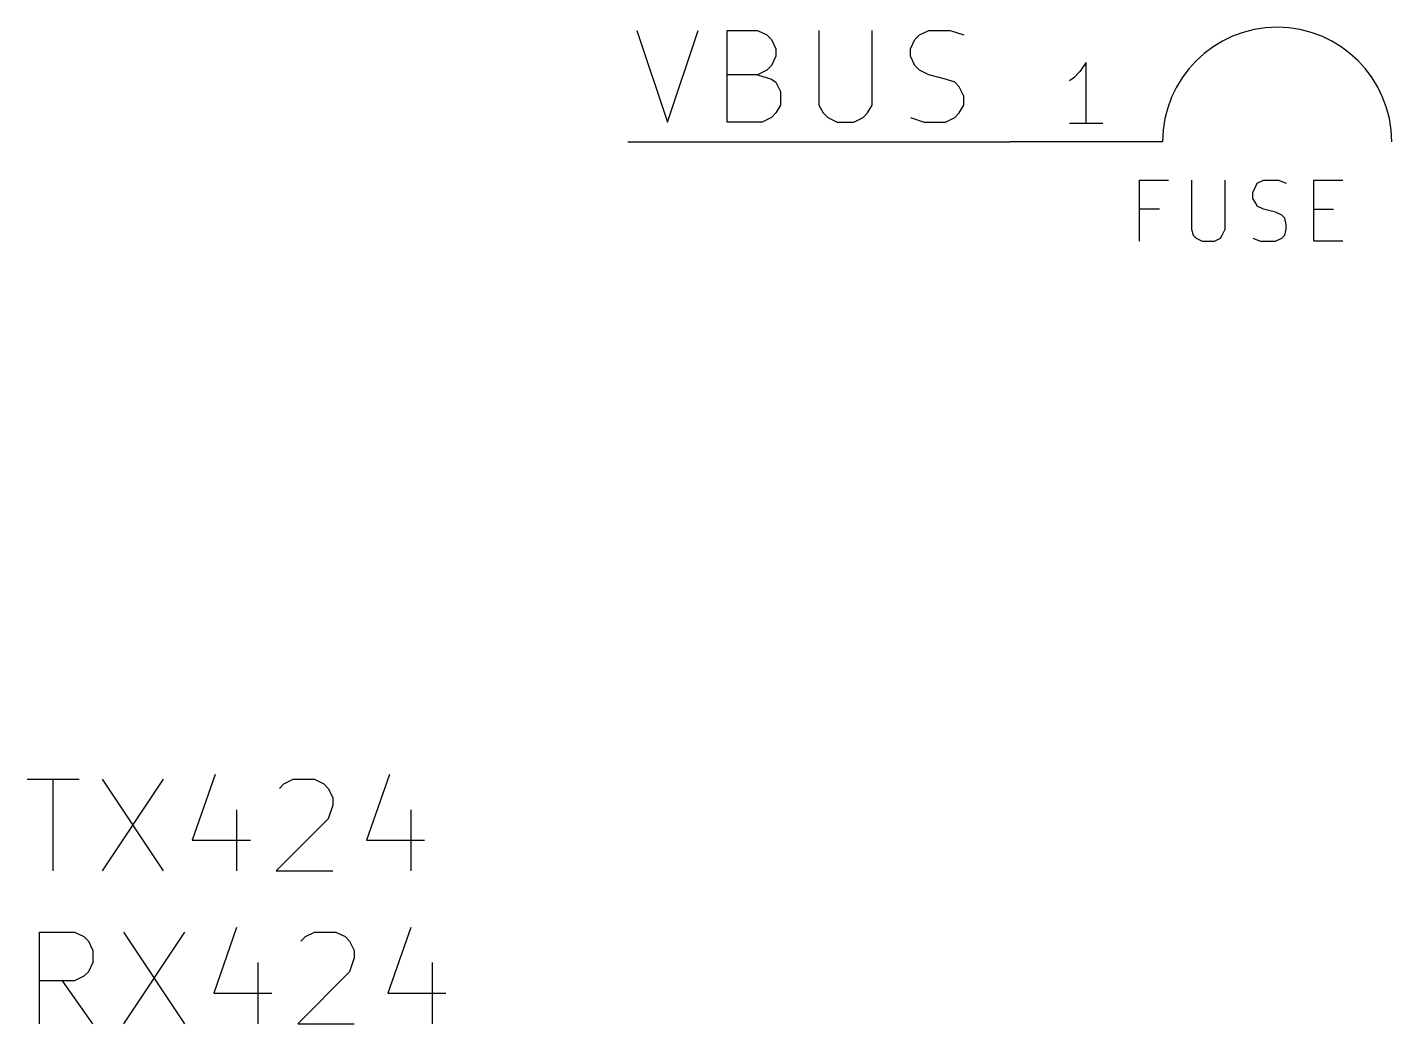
# Model space of a CAD drawing. Extents: x 10 to 287, y -200 to -10.
# Drawn here: x 194.49 to 217.17, y -59.11 to -42.55 of the extents above; entities that cross this region are included whole.
import ezdxf

# ---------------------------------------------------------------- set-up
doc = ezdxf.new("R2010")
doc.units = 0
doc.header["$MEASUREMENT"] = 0
doc.layers.add('BLACK', color=7, linetype='CONTINUOUS')

msp = doc.modelspace()

# ---------------------------------------------------------------- linework, layer by layer
at = {"layer": 'Black'}
for p, q in [((204.622, -42.5958), (205.13, -44.1198)), ((205.13, -44.1198), (205.638, -42.5958)), ((206.121, -44.1198), (206.121, -42.5958)), ((206.121, -42.5958), (206.629, -42.5958)), ((206.629, -42.5958), (206.781, -42.672)), ((207.645, -42.5958), (207.645, -43.8404)), ((208.534, -43.8404), (208.534, -42.5958)), ((209.321, -42.672), (209.474, -42.5958)), ((209.474, -42.5958), (209.829, -42.5958)), ((209.829, -42.5958), (210.058, -42.672)), ((206.781, -42.672), (206.858, -42.7482)), ((206.858, -42.7482), (206.934, -42.9006)), ((209.169, -42.9006), (209.245, -42.7482)), ((209.245, -42.7482), (209.321, -42.672)), ((206.934, -43.0276), (206.858, -43.18)), ((206.934, -42.9006), (206.934, -43.0276)), ((209.169, -43.0276), (209.169, -42.9006)), ((209.245, -43.18), (209.169, -43.0276)), ((206.781, -43.2562), (206.629, -43.3324)), ((206.858, -43.18), (206.781, -43.2562)), ((209.321, -43.2562), (209.245, -43.18)), ((209.474, -43.3324), (209.321, -43.2562)), ((206.629, -43.3324), (206.121, -43.3324)), ((206.629, -43.3324), (206.858, -43.4086)), ((206.858, -43.4086), (206.934, -43.4594)), ((206.934, -43.4594), (207.01, -43.6118)), ((209.753, -43.4086), (209.474, -43.3324)), ((209.906, -43.4594), (209.753, -43.4086)), ((209.982, -43.5356), (209.906, -43.4594)), ((210.058, -43.688), (209.982, -43.5356)), ((207.01, -43.6118), (207.01, -43.8404)), ((210.058, -43.8404), (210.058, -43.688)), ((206.934, -43.9674), (206.858, -44.0436)), ((207.01, -43.8404), (206.934, -43.9674)), ((207.645, -43.8404), (207.721, -43.9674)), ((207.721, -43.9674), (207.797, -44.0436)), ((208.382, -44.0436), (208.458, -43.9674)), ((208.458, -43.9674), (208.534, -43.8404)), ((209.906, -44.0436), (209.982, -43.9674)), ((209.982, -43.9674), (210.058, -43.8404)), ((206.705, -44.1198), (206.121, -44.1198)), ((206.858, -44.0436), (206.705, -44.1198)), ((207.797, -44.0436), (207.95, -44.1198)), ((207.95, -44.1198), (208.229, -44.1198)), ((208.229, -44.1198), (208.382, -44.0436)), ((209.169, -44.0436), (209.398, -44.1198)), ((209.398, -44.1198), (209.753, -44.1198)), ((209.753, -44.1198), (209.906, -44.0436))]:
    msp.add_line(p, q, dxfattribs=at)
at = {"layer": 'Brown 2'}
for p, q in [((194.488, -55.0418), (195.351, -55.0418)), ((194.92, -56.5658), (194.92, -55.0418)), ((195.732, -55.0418), (196.748, -56.5658)), ((196.748, -55.0418), (195.732, -56.5658)), ((197.612, -54.9656), (197.231, -56.0578)), ((198.755, -55.118), (198.907, -55.0418)), ((198.907, -55.0418), (199.263, -55.0418)), ((199.263, -55.0418), (199.415, -55.118)), ((200.508, -54.9656), (200.127, -56.0578)), ((198.679, -55.1942), (198.755, -55.118)), ((199.415, -55.118), (199.492, -55.1942)), ((199.492, -55.1942), (199.568, -55.3466)), ((197.968, -55.5498), (197.968, -56.5658)), ((199.568, -55.4736), (199.492, -55.7022)), ((199.568, -55.3466), (199.568, -55.4736)), ((200.863, -55.5498), (200.863, -56.5658)), ((199.492, -55.7022), (198.628, -56.5658)), ((197.231, -56.0578), (198.196, -56.0578)), ((200.127, -56.0578), (201.092, -56.0578)), ((198.628, -56.5658), (199.568, -56.5658)), ((194.691, -59.1058), (194.691, -57.5818)), ((194.691, -57.5818), (195.275, -57.5818)), ((195.275, -57.5818), (195.428, -57.658)), ((196.088, -57.5818), (197.104, -59.1058)), ((197.104, -57.5818), (196.088, -59.1058)), ((197.968, -57.5056), (197.587, -58.5978)), ((199.111, -57.658), (199.263, -57.5818)), ((199.263, -57.5818), (199.619, -57.5818)), ((199.619, -57.5818), (199.771, -57.658)), ((200.863, -57.5056), (200.482, -58.5978)), ((195.428, -57.658), (195.504, -57.7342)), ((195.504, -57.7342), (195.58, -57.8866)), ((199.034, -57.7342), (199.111, -57.658)), ((199.771, -57.658), (199.847, -57.7342)), ((199.847, -57.7342), (199.923, -57.8866)), ((195.58, -57.8866), (195.58, -58.0898)), ((199.923, -58.0136), (199.847, -58.2422)), ((199.923, -57.8866), (199.923, -58.0136)), ((195.504, -58.2422), (195.428, -58.3184)), ((195.58, -58.0898), (195.504, -58.2422)), ((198.323, -58.0898), (198.323, -59.1058)), ((199.847, -58.2422), (198.984, -59.1058)), ((201.219, -58.0898), (201.219, -59.1058)), ((195.275, -58.3946), (194.691, -58.3946)), ((195.58, -59.1058), (195.072, -58.3946)), ((195.428, -58.3184), (195.275, -58.3946)), ((197.587, -58.5978), (198.552, -58.5978)), ((200.482, -58.5978), (201.447, -58.5978)), ((198.984, -59.1058), (199.923, -59.1058))]:
    msp.add_line(p, q, dxfattribs=at)
at = {"layer": 'Cyan 2'}
for p, q in [((212.979, -46.101), (212.979, -45.085)), ((212.979, -45.085), (213.462, -45.085)), ((213.843, -45.085), (213.843, -45.8978)), ((214.401, -45.8978), (214.401, -45.085)), ((214.909, -45.1866), (214.935, -45.1358)), ((214.935, -45.1358), (215.036, -45.085)), ((215.036, -45.085), (215.29, -45.085)), ((215.29, -45.085), (215.417, -45.1358)), ((215.875, -46.101), (215.875, -45.085)), ((215.875, -45.085), (216.357, -45.085)), ((214.859, -45.2882), (214.909, -45.1866)), ((214.859, -45.3898), (214.859, -45.2882)), ((213.309, -45.5676), (212.979, -45.5676)), ((214.909, -45.466), (214.859, -45.3898)), ((214.935, -45.5168), (214.909, -45.466)), ((215.036, -45.5676), (214.935, -45.5168)), ((215.24, -45.6184), (215.036, -45.5676)), ((215.875, -45.5676), (216.205, -45.5676)), ((215.341, -45.6692), (215.24, -45.6184)), ((215.392, -45.72), (215.341, -45.6692)), ((215.417, -45.8216), (215.392, -45.72)), ((213.843, -45.8978), (213.868, -45.9994)), ((213.868, -45.9994), (213.919, -46.0502)), ((214.325, -46.0502), (214.351, -45.9994)), ((214.351, -45.9994), (214.401, -45.8978)), ((215.341, -46.0502), (215.392, -45.9994)), ((215.392, -45.9994), (215.417, -45.8978)), ((215.417, -45.8978), (215.417, -45.8216)), ((213.919, -46.0502), (214.02, -46.101)), ((214.02, -46.101), (214.224, -46.101)), ((214.224, -46.101), (214.325, -46.0502)), ((214.859, -46.0502), (214.986, -46.101)), ((214.986, -46.101), (215.24, -46.101)), ((215.24, -46.101), (215.341, -46.0502)), ((216.357, -46.101), (215.875, -46.101))]:
    msp.add_line(p, q, dxfattribs=at)
at = {"layer": 'Green 2'}
msp.add_line((204.47, -44.45), (210.82, -44.45), dxfattribs=at)
at = {"layer": 'Red 2'}
for p, q in [((211.988, -43.2816), (211.887, -43.3832)), ((212.09, -43.1292), (211.988, -43.2816)), ((212.09, -44.1452), (212.09, -43.1292)), ((211.887, -43.3832), (211.811, -43.434)), ((212.369, -44.1452), (211.811, -44.1452)), ((213.36, -44.45), (210.82, -44.45))]:
    msp.add_line(p, q, dxfattribs=at)
msp.add_arc((215.265, -44.45), 1.905, -359.9, -180.1, dxfattribs=at)

doc.saveas('drawing.dxf')
